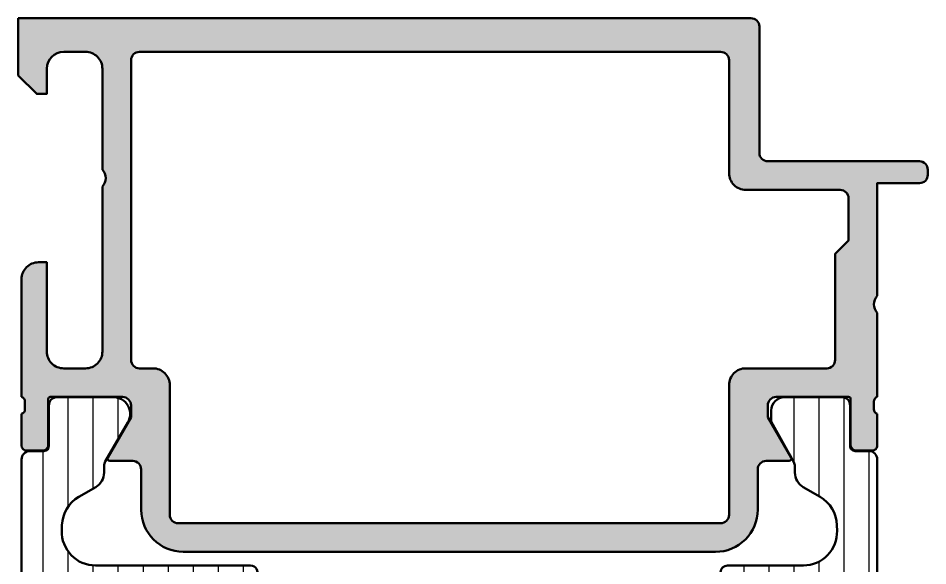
# Model space of a CAD drawing. Extents: x 0 to 69, y 0 to 85.
# Drawn here: x 0 to 54, y 52.5 to 85 of the extents above; entities that cross this region are included whole.
import ezdxf

# ---------------------------------------------------------------- set-up
doc = ezdxf.new("R2010")
doc.units = 0
for name, color, linetype, lineweight in [('0S-Alu contour', 7, 'Continuous', 50), ('0S-Alu hatch', 252, 'Continuous', 25), ('0S-Plastic contour', 254, 'Continuous', 50), ('0S-Plastic hatch', 253, 'Continuous', 25)]:
    doc.layers.add(name, color=color, linetype=linetype, lineweight=lineweight)
pattern_1 = [(90, (0, 0), (-1.4859, 0), [])]

# ---------------------------------------------------------------- blocks, each defined once
blk = doc.blocks.new('398010__29187A09_C69B_46BF_B047_F868C0358456_')
at = {"layer": '0S-Alu hatch'}
h = blk.add_hatch(color=256, dxfattribs=at)
edge = h.paths.add_edge_path()
edge.add_line((-1.354e-13, 85.00000000000001), (-3.343e-13, 81.60000610351535))
edge.add_line((-3.343e-13, 81.60000610351535), (1.099998474121412, 80.49999999999984))
edge.add_line((1.099998474121412, 80.49999999999984), (1.699996948242222, 80.49999999999984))
edge.add_line((1.699996948242222, 80.49999999999984), (1.699996948242051, 81.99999694824169))
edge.add_ellipse((2.700002467840402, 81.99999142864353), major_axis=(-1.000005519613583, 0), ratio=1, start_angle=270.0003162479168, end_angle=359.99968375205344, ccw=False)
edge.add_line((2.699996948242535, 82.99999694824187), (3.999992370595187, 82.99999694824191))
edge.add_ellipse((4.000007629507461, 82.00000482386778), major_axis=(-0.9999921244905634, 0), ratio=1, start_angle=179.9991257291162, end_angle=270.0008742781587, ccw=False)
edge.add_line((4.999999753881616, 81.99998956508244), (4.999992370605332, 76.00000002235296))
edge.add_ellipse((4.475044746913983, 75.50000764057094), major_axis=(-0.7249568190307983, 0), ratio=1, start_angle=136.3947622148768, end_angle=223.6052377851233, ccw=False)
edge.add_line((4.999992370605333, 75.00001525878892), (4.999992370605531, 65.20034669530548))
edge.add_ellipse((3.999998755333489, 65.2003403105975), major_axis=(-0.9999936152924245, 0), ratio=1, start_angle=90.00007131462462, end_angle=180.0003658188442, ccw=False)
edge.add_line((4.000000000000548, 64.20034669530585), (2.699996948232046, 64.20034669530585))
edge.add_ellipse((2.699989318789989, 65.20033906594065), major_axis=(-0.9999923706639045, 0), ratio=1, start_angle=-0.0008742696331864863, end_angle=90.0004371381649, ccw=False)
edge.add_line((1.699996948242506, 65.20035432470787), (1.699996948242251, 70.50001525878928))
edge.add_line((1.699996948242251, 70.50001525878928), (1.199996948231764, 70.50001525878902))
edge.add_arc((1.199974059185158, 69.50003814624513), 0.9999771128058496, 89.99868852421629, 180.0034971356453)
edge.add_line((0.1999969482419952, 69.49997711111072), (0.1999969482419953, 62.50034669530595))
edge.add_ellipse((0.1211605016989443, 62.23282610331283), major_axis=(-0.2788950563274366, 0), ratio=1, start_angle=178.8354106259032, end_angle=253.58012358050638, ccw=False)
edge.add_line((0.3999979482419957, 62.22715769531446), (0.3999979482419956, 61.77356369531446))
edge.add_ellipse((0.1211298525988226, 61.7679030358374), major_axis=(-0.2789255417371544, 0), ratio=1, start_angle=106.42459455535541, end_angle=181.1628700728862, ccw=False)
edge.add_line((0.1999969482419933, 61.50035969531447), (0.1999969482419953, 59.62034869530595))
edge.add_arc((0.4999969482419961, 59.62034869530595), 0.3000000000000043, 180, 270)
edge.add_line((0.499996948241996, 59.32034869530594), (1.479971267284783, 59.32034869530594))
edge.add_arc((1.47997126728478, 59.62034869530595), 0.3000000000000014, 270.0000000000006, 360)
edge.add_line((1.779971267284781, 59.62034869530595), (1.779971267284782, 62.38034669530595))
edge.add_ellipse((1.899971267284722, 62.38034669530594), major_axis=(-0.1199999999999399, 0), ratio=1, start_angle=270.0000000000021, end_angle=360, ccw=False)
edge.add_line((1.899971267284717, 62.50034669530588), (6.199989318847292, 62.50034669530586))
edge.add_ellipse((6.199999638958018, 62.00035701541661), major_axis=(-0.4999896799957534, 0), ratio=1, start_angle=179.9988173777202, end_angle=270.0011826219867, ccw=False)
edge.add_line((6.699989318847265, 62.00034669530602), (6.699989318847975, 61.30034974706326))
edge.add_line((6.699989318847975, 61.30034974706326), (5.31174468994147, 58.89582399022749))
edge.add_arc((5.438705732802368, 58.83914027023566), 0.139040103986008, 155.9408883990699, 266.6087467658041)
edge.add_line((5.430480957031313, 58.7003436435477), (6.799989318842605, 58.70034364354807))
edge.add_ellipse((6.799989318847437, 58.20034364354785), major_axis=(-0.5000000000002203, 0), ratio=1, start_angle=180, end_angle=270.00000000055365, ccw=False)
edge.add_line((7.299989318847656, 58.20034364354786), (7.299989319543678, 55.80002746582049))
edge.add_arc((9.799989319543835, 55.80002746582043), 2.500000000000152, 180, 269.9999999999964)
edge.add_line((9.799989319543679, 53.30002746582028), (41.40000381539295, 53.30002746582009))
edge.add_arc((41.40000381539308, 55.80002746581999), 2.4999999999999, 269.999999999997, 360)
edge.add_line((43.90000381539298, 55.80002746581999), (43.9000038146972, 58.20050386083318))
edge.add_ellipse((44.39988557422029, 58.20046189624727), major_axis=(-0.4998817612845418, 0), ratio=1, start_angle=269.9864474349521, end_angle=359.99519007522844, ccw=False)
edge.add_line((44.40000381469246, 58.7003436435477), (45.76951217651288, 58.70034364354815))
edge.add_arc((45.76127923141547, 58.83914523234847), 0.1390455408795064, 273.3944926787331, 384.055872155878)
edge.add_line((45.88824844360384, 58.89582399022778), (44.5000038146969, 61.30034974706299))
edge.add_line((44.5000038146969, 61.30034974706299), (44.50000381469733, 62.00034669531589))
edge.add_ellipse((44.99998092657198, 62.00036958383851), major_axis=(-0.4999771123985579, 0), ratio=1, start_angle=-90.0034972163437, end_angle=0.0026229516075773063, ccw=False)
edge.add_line((45.00001144414487, 62.5003466953057), (49.30002186765147, 62.50034669530563))
edge.add_ellipse((49.30002186765161, 62.3803466953058), major_axis=(-0.1199999999998411, 0), ratio=1, start_angle=180, end_angle=270.0000000000712, ccw=False)
edge.add_line((49.42002186765146, 62.3803466953058), (49.42002186765146, 59.62034869530595))
edge.add_arc((49.72002186765148, 59.62034869530595), 0.3000000000000043, 180, 269.9999999999986)
edge.add_line((49.72002186765147, 59.32034869530594), (50.69999618669424, 59.32034869530595))
edge.add_arc((50.69999618669425, 59.62034869530596), 0.3000000000000043, 269.9999999999986, 360)
edge.add_line((50.99999618669425, 59.62034869530596), (50.99999618669425, 61.50035969531446))
edge.add_ellipse((51.07886328233742, 61.76790303583738), major_axis=(-0.2789255417371286, 0), ratio=1, start_angle=-1.1628700728896888, end_angle=73.57540544464541, ccw=False)
edge.add_line((50.79999518669427, 61.77356369531445), (50.79999518669426, 62.22715769531446))
edge.add_ellipse((51.07883263129769, 62.23282610327341), major_axis=(-0.2788950543874191, 0), ratio=1, start_angle=-73.58012358051042, end_angle=1.1645893741003874, ccw=False)
edge.add_line((50.99999618530305, 62.50034669340564), (50.99999618530305, 67.50003515372529))
edge.add_ellipse((51.52494373582871, 68.00002746582025), major_axis=(-0.7249567179886995, 0), ratio=1, start_angle=-43.60523778509622, end_angle=43.6052377851488, ccw=False)
edge.add_line((50.9999961853026, 68.50001977791473), (50.99999618530265, 75.20002746582034))
edge.add_line((50.99999618530265, 75.20002746582034), (53.49998855590301, 75.20002746582028))
edge.add_arc((53.50001907628076, 75.69999695033692), 0.4999694854482044, 269.9965024088738, 360.0087431756967)
edge.add_line((53.99998855590784, 75.7000732442817), (53.99998855590784, 76.00000000000017))
edge.add_arc((53.50001907255517, 76.00003051944132), 0.4999694842841513, 359.9965025161795, 450.0069945411696)
edge.add_line((53.49995803739408, 76.49999999999994), (44.49999618530283, 76.49999999999984))
edge.add_ellipse((44.4999900101683, 76.99999382486531), major_axis=(-0.4999938249036028, 0), ratio=1, start_angle=-0.000707626428607, end_angle=90.00070762703149, ccw=False)
edge.add_line((43.99999618530283, 76.99999999999909), (43.9999961853026, 84.50000000000009))
edge.add_arc((43.49999344443516, 84.49999725913263), 0.5000027408749431, 0.0003140784807261, 89.99968592142051)
edge.add_line((43.49999618530286, 85.00000000000007), (-1.35e-13, 85.00000000000001))
edge = h.paths.add_edge_path()
edge.add_ellipse((7.199992370837755, 82.50000305175813), major_axis=(-0.5000000002324045, 0), ratio=1, start_angle=269.99825147212016, end_angle=360, ccw=False)
edge.add_line((7.200007629622042, 83.00000305175769), (41.69999313354479, 83.00000305175769))
edge.add_ellipse((41.69998783306485, 82.49999775127777), major_axis=(-0.5000053005080218, 0), ratio=1, start_angle=180.0006073835969, end_angle=269.99939261618044, ccw=False)
edge.add_line((42.19999313354478, 82.50000305175757), (42.19999313354476, 75.8000274657984))
edge.add_arc((43.19997787478498, 75.80001220714759), 0.9999847413566417, 179.9991257303668, 270.0004371381965)
edge.add_line((43.19998550416938, 74.80002746582005), (48.79999313353992, 74.8000274658203))
edge.add_ellipse((48.79995498599005, 74.29998931878932), major_axis=(-0.5000381484861194, 0), ratio=1, start_angle=180.0034967900412, end_angle=269.9956289462818, ccw=False)
edge.add_line((49.29999313354493, 74.30001983636741), (49.29999292450712, 71.80001968220807))
edge.add_line((49.29999292450712, 71.80001968220807), (48.49998856494435, 71.000015322646))
edge.add_line((48.49998856494435, 71.000015322646), (48.49998856488521, 64.70034669530493))
edge.add_ellipse((47.99999619218517, 64.70033906521194), major_axis=(-0.4999923727582548, 0), ratio=1, start_angle=89.99388005656232, end_angle=180.0008743575903, ccw=False)
edge.add_line((47.99994278641845, 64.2003466953059), (43.19999313354411, 64.20034669530553))
edge.add_arc((43.19998728625898, 63.20035254259114), 0.9999941527314886, 89.9996649732818, 180.0003350264793)
edge.add_line((42.19999313354459, 63.2003466953056), (42.19999313354524, 55.50002746582096))
edge.add_ellipse((41.69996261736378, 55.50005798200169), major_axis=(-0.5000305171126375, 0), ratio=1, start_angle=90.00349684281463, end_angle=179.9965033166905, ccw=False)
edge.add_line((41.69999313493653, 55.00002746582032), (9.499999999999694, 55.00002746582045))
edge.add_ellipse((9.500018361578176, 55.50003819936822), major_axis=(-0.5000107338849156, 0), ratio=1, start_angle=0.004726929340108654, end_angle=89.99789596326423, ccw=False)
edge.add_line((9.00000762939488, 55.49999694824222), (8.999985034644318, 63.20034669533158))
edge.add_arc((7.999987416753027, 63.2003490774153), 0.999997617894129, 359.9998635163313, 450.0001532976556)
edge.add_line((7.999984741210575, 64.20034669530585), (7.199992370604867, 64.20034669530585))
edge.add_ellipse((7.19999237060486, 64.7003466953054), major_axis=(-0.4999999999995382, 0), ratio=1, start_angle=0, end_angle=90.0000000000008, ccw=False)
edge.add_line((6.699992370605322, 64.7003466953055), (6.69999237060535, 82.50000305175813))
at = {"layer": '0S-Alu contour', "color": 7}
for points in [[(-1.354e-13, 85.00000000000001), (-3.343e-13, 81.60000610351535), (1.099998474121412, 80.49999999999984), (1.699996948242222, 80.49999999999984), (1.699996948242051, 81.99999694824169)], [(43.49999618530286, 85.00000000000007), (-1.354e-13, 85.00000000000001)], [(43.99999618530283, 76.99999999999909), (43.9999961853026, 84.50000000000009)], [(2.699996948242535, 82.99999694824187), (3.999992370595187, 82.99999694824191)], [(7.200007629622042, 83.00000305175769), (41.69999313354479, 83.00000305175769)], [(6.699992370605322, 64.7003466953055), (6.69999237060535, 82.50000305175813)], [(42.19999313354478, 82.50000305175757), (42.19999313354476, 75.8000274657984)], [(4.999999753881616, 81.99998956508244), (4.999992370605332, 76.00000002235296)], [(53.49995803739408, 76.49999999999994), (44.49999618530283, 76.49999999999984)], [(53.99998855590784, 75.7000732442817), (53.99998855590784, 76.00000000000017)], [(50.9999961853026, 68.50001977791473), (50.99999618530265, 75.20002746582034), (53.49998855590301, 75.20002746582028)], [(4.999992370605333, 75.00001525878892), (4.999992370605531, 65.20034669530548)], [(43.19998550416938, 74.80002746582005), (48.79999313353992, 74.8000274658203)], [(49.29999313354493, 74.30001983636741), (49.29999292450712, 71.80001968220807), (48.49998856494435, 71.000015322646), (48.49998856488521, 64.70034669530493)], [(1.699996948242506, 65.20035432470787), (1.699996948242251, 70.50001525878928), (1.199996948231764, 70.50001525878902)], [(0.1999969482419952, 69.49997711111072), (0.1999969482419953, 62.50034669530595)], [(50.99999618530305, 62.50034669340564), (50.99999618530305, 67.50003515372529)], [(4.000000000000548, 64.20034669530585), (2.699996948232046, 64.20034669530585)], [(7.999984741210575, 64.20034669530585), (7.199992370604867, 64.20034669530585)], [(47.99994278641845, 64.2003466953059), (43.19999313354411, 64.20034669530553)], [(9.00000762939488, 55.49999694824222), (8.999985034644318, 63.20034669533158)], [(42.19999313354459, 63.2003466953056), (42.19999313354524, 55.50002746582096)], [(0.3999979482419957, 62.22715769531446), (0.3999979482419956, 61.77356369531446)], [(1.779971267284781, 59.62034869530595), (1.779971267284782, 62.38034669530595)], [(1.899971267284717, 62.50034669530588), (6.199989318847292, 62.50034669530586)], [(45.00001144414487, 62.5003466953057), (49.30002186765147, 62.50034669530563)], [(49.42002186765146, 62.3803466953058), (49.42002186765146, 59.62034869530595)], [(50.79999518669427, 61.77356369531445), (50.79999518669426, 62.22715769531446)], [(6.699989318847265, 62.00034669530602), (6.699989318847975, 61.30034974706326), (5.31174468994147, 58.89582399022749)], [(45.88824844360384, 58.89582399022778), (44.5000038146969, 61.30034974706299), (44.50000381469733, 62.00034669531589)], [(0.1999969482419933, 61.50035969531447), (0.1999969482419953, 59.62034869530595)], [(50.99999618669425, 59.62034869530596), (50.99999618669425, 61.50035969531446)], [(0.499996948241996, 59.32034869530594), (1.479971267284783, 59.32034869530594)], [(49.72002186765147, 59.32034869530594), (50.69999618669424, 59.32034869530595)], [(5.430480957031313, 58.7003436435477), (6.799989318842605, 58.70034364354807)], [(44.40000381469246, 58.7003436435477), (45.76951217651288, 58.70034364354815)], [(7.299989318847656, 58.20034364354786), (7.299989319543678, 55.80002746582049)], [(43.90000381539298, 55.80002746581999), (43.9000038146972, 58.20050386083318)], [(41.69999313493653, 55.00002746582032), (9.499999999999694, 55.00002746582045)], [(9.799989319543679, 53.30002746582028), (41.40000381539295, 53.30002746582009)]]:
    blk.add_lwpolyline(points, dxfattribs=at)
for centre, radius, start, end in [((43.49999344443516, 84.49999725913263), 0.5000027408749431, 0.0003140784807261, 89.99968592142051), ((53.50001907255517, 76.00003051944132), 0.4999694842841513, 359.9965025161795, 90.00699454116963), ((43.19997787478498, 75.80001220714759), 0.9999847413566417, 179.9991257303668, 270.0004371381965), ((53.50001907628076, 75.69999695033692), 0.4999694854482044, 269.9965024088738, 0.0087431756966592), ((1.199974059185158, 69.50003814624513), 0.9999771128058496, 89.99868852421629, 180.0034971356453), ((7.999987416753027, 63.2003490774153), 0.999997617894129, 359.9998635163313, 90.00015329765561), ((43.19998728625898, 63.20035254259114), 0.9999941527314886, 89.9996649732818, 180.0003350264793), ((0.4999969482419961, 59.62034869530595), 0.3000000000000043, 180, 270), ((1.47997126728478, 59.62034869530595), 0.3000000000000014, 270.0000000000006, 0), ((49.72002186765148, 59.62034869530595), 0.3000000000000043, 180, 269.9999999999986), ((50.69999618669425, 59.62034869530596), 0.3000000000000043, 269.9999999999986, 0), ((5.438705732802368, 58.83914027023566), 0.139040103986008, 155.9408883990699, 266.6087467658041), ((45.76127923141547, 58.83914523234847), 0.1390455408795064, 273.3944926787331, 24.05587215587797), ((9.799989319543835, 55.80002746582043), 2.500000000000152, 180, 269.9999999999964), ((41.40000381539308, 55.80002746581999), 2.4999999999999, 269.999999999997, 0)]:
    blk.add_arc(centre, radius, start, end, dxfattribs=at)
at = {"layer": '0S-Alu contour', "color": 7, "extrusion": (0, 0, -1)}
for centre, radius, start, end in [((-2.700002467840402, 81.99999142864353), 1.000005519613583, 0.0003162479465275, 89.99968375208316), ((-4.000007629507461, 82.00000482386778), 0.9999921244905635, 89.99912572184131, 180.0008742708838), ((-7.199992370837755, 82.50000305175813), 0.5000000002324045, 0, 90.00174852787983), ((-41.69998783306485, 82.49999775127777), 0.5000053005080218, 90.00060738381957, 179.9993926164031), ((-44.4999900101683, 76.99999382486531), 0.4999938249036028, 269.9992923729685, 0.0007076264285856), ((-4.475044746913983, 75.50000764057094), 0.7249568190307983, 136.3947622148767, 223.6052377851232), ((-48.79995498599005, 74.29998931878932), 0.5000381484861194, 90.00437105371822, 179.9965032099588), ((-51.52494373582871, 68.00002746582025), 0.7249567179886995, 316.3947622148512, 43.60523778509627), ((-2.699989318789989, 65.20033906594065), 0.9999923706639045, 269.9995628618351, 0.0008742696332149), ((-3.999998755333489, 65.2003403105975), 0.9999936152924245, 179.9996341811558, 269.9999286853754), ((-7.19999237060486, 64.7003466953054), 0.4999999999995382, 269.9999999999992, 0), ((-47.99999619218517, 64.70033906521194), 0.4999923727582548, 179.9991256424097, 270.0061199434377), ((-0.1211605016989443, 62.23282610331283), 0.2788950563274366, 106.4198764194936, 181.1645893740969), ((-1.899971267284722, 62.38034669530594), 0.1199999999999399, 0, 89.99999999999788), ((-6.199999638958018, 62.00035701541661), 0.4999896799957534, 89.99881737801329, 180.0011826222798), ((-44.99998092657198, 62.00036958383851), 0.4999771123985579, 359.9973770483924, 90.00349721634373), ((-49.30002186765161, 62.3803466953058), 0.1199999999998411, 89.99999999992876, 180), ((-51.07883263129769, 62.23282610327341), 0.2788950543874191, 358.8354106258996, 73.58012358051036), ((-0.1211298525988226, 61.7679030358374), 0.2789255417371544, 178.8371299271138, 253.5754054446446), ((-51.07886328233742, 61.76790303583738), 0.2789255417371286, 286.4245945553546, 1.162870072889672), ((-6.799989318847437, 58.20034364354785), 0.5000000000002203, 89.99999999944632, 180), ((-44.39988557422029, 58.20046189624727), 0.4998817612845419, 0.0048099247715768, 90.01355256504795), ((-9.500018361578176, 55.50003819936822), 0.5000107338849156, 270.0021040367359, 359.9952730706599), ((-41.69996261736378, 55.50005798200169), 0.5000305171126375, 180.0034966833096, 269.9965031571854)]:
    blk.add_arc(centre, radius, start, end, dxfattribs=at)
blk = doc.blocks.new('284557__1F60A0A5_D3AE_4A1D_89F7_D6DB424671E5___BEF061F7_A5C2_4297_A8B0_18B284F11FFC_')
at = {"layer": '0S-Plastic hatch'}
h = blk.add_hatch(dxfattribs=at)
h.set_pattern_fill('ANSI31', color=256, scale=0.4680000000000001, angle=45, style=0)
h.set_pattern_definition(pattern_1)
edge = h.paths.add_edge_path()
edge.add_line((0.1999702453614808, 58.7900029999999), (0.199970245361509, 26.20999699999983))
edge.add_arc((0.6999702453615092, 26.20999699999983), 0.5000000000000001, 180, 270.000000000008)
edge.add_line((0.6999702453615791, 25.70999699999983), (1.520302918619052, 25.70999699999994))
edge.add_ellipse((1.52030291861905, 25.40999699999987), major_axis=(-0.3000000000000718, 0), ratio=1, start_angle=180, end_angle=269.99999999999955, ccw=False)
edge.add_line((1.82030291861912, 25.40999699999993), (1.819968289312953, 23.00999861706363))
edge.add_arc((2.31996426675164, 23.00999597743864), 0.4999959774456543, 179.9996975182267, 270.0003024811965)
edge.add_line((2.319966906376805, 22.50999999999995), (5.635129593192971, 22.50999999999995))
edge.add_arc((5.647007036272846, 23.50992946068487), 0.9999999999998763, 269.3194566383534, 389.9999965993499)
edge.add_line((6.513032469733446, 24.009929409284), (5.166957528631156, 26.34139991764107))
edge.add_ellipse((5.599970245361549, 26.59139989194061), major_axis=(-0.5000000000000034, 0), ratio=1, start_angle=0, end_angle=29.999996599341614, ccw=False)
edge.add_line((5.099970245361546, 26.5913998919406), (5.099970245361514, 26.81001272907995))
edge.add_ellipse((5.299970245361487, 26.81001272907998), major_axis=(-0.1999999999999726, 0), ratio=1, start_angle=269.99999999999545, end_angle=360, ccw=False)
edge.add_line((5.299970245361503, 27.01001272907995), (13.79997024536153, 27.01001272907989))
edge.add_arc((13.79997024536155, 27.41001272907988), 0.3999999999999915, 269.999999999998, 449.9999999999979)
edge.add_line((13.79997024536156, 27.81001272907988), (11.79997024536162, 27.8100127290799))
edge.add_ellipse((11.79997024536163, 28.11001272907996), major_axis=(-0.300000000000054, 0), ratio=1, start_angle=0, end_angle=89.9999999999979, ccw=False)
edge.add_line((11.49997024536157, 28.11001272907996), (11.49997024536149, 28.31001272907999))
edge.add_arc((11.19997024536152, 28.31001272907999), 0.2999999999999687, 0, 180)
edge.add_line((10.89997024536155, 28.31001272907999), (10.89997024536164, 28.11001272908008))
edge.add_ellipse((10.59997024536148, 28.11001272908001), major_axis=(-0.3000000000001641, 0), ratio=1, start_angle=90.00000000001262, end_angle=180, ccw=False)
edge.add_line((10.59997024536154, 27.81001272907984), (7.099970245361541, 27.81001272907993))
edge.add_ellipse((7.099970245361555, 28.11001272907996), major_axis=(-0.3000000000000256, 0), ratio=1, start_angle=0, end_angle=89.99999999999733, ccw=False)
edge.add_line((6.79997024536153, 28.11001272907996), (6.799970245361418, 28.31001272907999))
edge.add_arc((6.499970245361435, 28.31001272907999), 0.2999999999999829, 0, 180)
edge.add_line((6.199970245361452, 28.31001272907999), (6.199970245361537, 28.11001272908002))
edge.add_ellipse((5.899970245361512, 28.11001272907998), major_axis=(-0.3000000000000256, 0), ratio=1, start_angle=90.00000000000801, end_angle=180, ccw=False)
edge.add_line((5.899970245361553, 27.81001272907996), (4.735868630161105, 27.81001272907999))
edge.add_ellipse((4.735868630161107, 28.01001272871142), major_axis=(-0.1999999996314337, 0), ratio=1, start_angle=59.999999999992326, end_angle=89.99999999999949, ccw=False)
edge.add_line((4.635868630345367, 27.83680764827373), (3.599066147054641, 28.43540571210512))
edge.add_ellipse((4.599065981625662, 30.16745660626697), major_axis=(-1.999999992277225, 0), ratio=1, start_angle=1.7229977105125158, end_angle=60.000005344612816, ccw=False)
edge.add_line((2.599970245361542, 30.10732170492408), (2.205350815397574, 42.13201509160891))
edge.add_ellipse((12.19997024533684, 42.46001272908062), major_axis=(-9.999999999975328, 0), ratio=1, start_angle=-1.8796251589938038, end_angle=1.8796251589981239, ccw=False)
edge.add_line((2.205350815397546, 42.78801036655157), (2.46312516671561, 50.72281249282724))
edge.add_ellipse((3.462587109712012, 50.69001272908003), major_axis=(-1.000000000000007, 0), ratio=1, start_angle=269.99999999999943, end_angle=358.12037484100466, ccw=False)
edge.add_line((3.462587109712022, 51.69001272908004), (5.899970245361562, 51.69001272907997))
edge.add_ellipse((5.899970245361569, 51.39001272908), major_axis=(-0.2999999999999616, 0), ratio=1, start_angle=180, end_angle=270.00000000000136, ccw=False)
edge.add_line((6.199970245361534, 51.39001272908003), (6.19997024536151, 51.19001272907998))
edge.add_arc((6.499970245361493, 51.19001272907997), 0.2999999999999829, 180, 360)
edge.add_line((6.799970245361476, 51.19001272907995), (6.799970245361475, 51.39001272907996))
edge.add_ellipse((7.099970245361433, 51.39001272907997), major_axis=(-0.2999999999999581, 0), ratio=1, start_angle=270.0000000000005, end_angle=360, ccw=False)
edge.add_line((7.09997024536143, 51.69001272907992), (10.59997024536169, 51.69001272907998))
edge.add_ellipse((10.59997024536168, 51.39001272908004), major_axis=(-0.2999999999999332, 0), ratio=1, start_angle=180, end_angle=269.9999999999993, ccw=False)
edge.add_line((10.89997024536162, 51.39001272908007), (10.89997024536152, 51.19001272907994))
edge.add_arc((11.19997024536152, 51.19001272907997), 0.2999999999999989, 180, 360)
edge.add_line((11.49997024536152, 51.19001272907998), (11.49997024536157, 51.39001272907997))
edge.add_ellipse((11.79997024536155, 51.39001272908001), major_axis=(-0.2999999999999705, 0), ratio=1, start_angle=270.0000000000024, end_angle=360, ccw=False)
edge.add_line((11.79997024536153, 51.69001272907998), (13.79997024536153, 51.69001272907997))
edge.add_arc((13.79997024536153, 52.09001272907996), 0.3999999999999915, 270, 450.0000000000002)
edge.add_line((13.79997024536153, 52.49001272907995), (4.587831657661196, 52.49001272907989))
edge.add_ellipse((4.587831657661153, 54.49001272907989), major_axis=(-2.000000000000007, 0), ratio=1, start_angle=-1.8796251589948838, end_angle=90.0000000000012, ccw=False)
edge.add_line((2.588907771668357, 54.55561225657429), (2.599970245361487, 54.89270375323558))
edge.add_ellipse((4.599065989344943, 54.83256885166057), major_axis=(-2.000000000000051, 0), ratio=1, start_angle=299.9999946553889, end_angle=358.2770022894899, ccw=False)
edge.add_line((3.599066150912458, 56.56461975251055), (4.599970164577751, 57.14249182557644))
edge.add_arc((4.099970245361449, 58.0085172760014), 1.000000000000034, 299.9999946553925, 360)
edge.add_line((5.099970245361483, 58.00851727600143), (5.099970245361547, 58.40860010805927))
edge.add_ellipse((5.59997024536153, 58.4086001080592), major_axis=(-0.4999999999999823, 0), ratio=1, start_angle=330.00000340065606, end_angle=360, ccw=False)
edge.add_line((5.166957528631164, 58.65860008235874), (6.513032469733561, 60.99007059071585))
edge.add_arc((5.647007036272949, 61.49007053931501), 0.9999999999999021, 330.0000034006489, 450.6805433616455)
edge.add_line((5.635129593193091, 62.48999999999995), (2.319966906376685, 62.48999999999995))
edge.add_arc((2.319964266751529, 61.99000402256114), 0.4999959774457751, 89.99969751880467, 180.0003024817733)
edge.add_line((1.819968289312722, 61.99000138293614), (1.820302918619006, 59.59000299999991))
edge.add_ellipse((1.520302918618986, 59.59000299999992), major_axis=(-0.3000000000000196, 0), ratio=1, start_angle=90.00000000001342, end_angle=180, ccw=False)
edge.add_line((1.520302918619056, 59.2900029999999), (0.6999702453614765, 59.2900029999999))
edge.add_arc((0.6999702453614784, 58.7900029999999), 0.5, 90.00000000000021, 180)
at = {"layer": '0S-Plastic contour', "color": 7}
for points in [[(5.635129593193091, 62.48999999999995), (2.319966906376685, 62.48999999999995)], [(1.819968289312722, 61.99000138293614), (1.820302918619006, 59.59000299999991)], [(5.166957528631164, 58.65860008235874), (6.513032469733561, 60.99007059071585)], [(1.520302918619056, 59.2900029999999), (0.6999702453614765, 59.2900029999999)], [(0.1999702453614808, 58.7900029999999), (0.199970245361509, 26.20999699999983)], [(5.099970245361483, 58.00851727600143), (5.099970245361547, 58.40860010805927)], [(3.599066150912458, 56.56461975251055), (4.599970164577751, 57.14249182557644)], [(2.588907771668357, 54.55561225657429), (2.599970245361487, 54.89270375323558)], [(13.79997024536153, 52.49001272907995), (4.587831657661196, 52.49001272907989)], [(3.462587109712022, 51.69001272908004), (5.899970245361562, 51.69001272907997)], [(6.199970245361534, 51.39001272908003), (6.19997024536151, 51.19001272907998)], [(6.799970245361476, 51.19001272907995), (6.799970245361475, 51.39001272907996)], [(7.09997024536143, 51.69001272907992), (10.59997024536169, 51.69001272907998)], [(10.89997024536162, 51.39001272908007), (10.89997024536152, 51.19001272907994)], [(11.49997024536152, 51.19001272907998), (11.49997024536157, 51.39001272907997)], [(11.79997024536153, 51.69001272907998), (13.79997024536153, 51.69001272907997)], [(2.205350815397546, 42.78801036655157), (2.46312516671561, 50.72281249282724)], [(2.599970245361542, 30.10732170492408), (2.205350815397574, 42.13201509160891)], [(4.635868630345367, 27.83680764827373), (3.599066147054641, 28.43540571210512)], [(6.199970245361452, 28.31001272907999), (6.199970245361537, 28.11001272908002)], [(6.79997024536153, 28.11001272907996), (6.799970245361418, 28.31001272907999)], [(10.89997024536155, 28.31001272907999), (10.89997024536164, 28.11001272908008)], [(11.49997024536157, 28.11001272907996), (11.49997024536149, 28.31001272907999)], [(5.899970245361553, 27.81001272907996), (4.735868630161105, 27.81001272907999)], [(10.59997024536154, 27.81001272907984), (7.099970245361541, 27.81001272907993)], [(13.79997024536156, 27.81001272907988), (11.79997024536162, 27.8100127290799)], [(5.299970245361503, 27.01001272907995), (13.79997024536153, 27.01001272907989)], [(5.099970245361546, 26.5913998919406), (5.099970245361514, 26.81001272907995)], [(6.513032469733446, 24.009929409284), (5.166957528631156, 26.34139991764107)], [(0.6999702453615791, 25.70999699999983), (1.520302918619052, 25.70999699999994)], [(1.82030291861912, 25.40999699999993), (1.819968289312953, 23.00999861706363)], [(2.319966906376805, 22.50999999999995), (5.635129593192971, 22.50999999999995)]]:
    blk.add_lwpolyline(points, dxfattribs=at)
for centre, radius, start, end in [((2.319964266751529, 61.99000402256114), 0.4999959774457751, 89.99969751880467, 180.0003024817733), ((5.647007036272949, 61.49007053931501), 0.9999999999999021, 330.0000034006489, 90.68054336164558), ((0.6999702453614784, 58.7900029999999), 0.5, 90.00000000000021, 180), ((4.099970245361449, 58.0085172760014), 1.000000000000034, 299.9999946553925, 0), ((13.79997024536153, 52.09001272907996), 0.3999999999999915, 270, 90.00000000000026), ((6.499970245361493, 51.19001272907997), 0.2999999999999829, 180, 0), ((11.19997024536152, 51.19001272907997), 0.2999999999999989, 180, 0), ((6.499970245361435, 28.31001272907999), 0.2999999999999829, 0, 180), ((11.19997024536152, 28.31001272907999), 0.2999999999999687, 0, 180), ((13.79997024536155, 27.41001272907988), 0.3999999999999915, 269.999999999998, 89.99999999999797), ((0.6999702453615092, 26.20999699999983), 0.5000000000000001, 180, 270.000000000008), ((5.647007036272846, 23.50992946068487), 0.9999999999998763, 269.3194566383534, 29.9999965993499), ((2.31996426675164, 23.00999597743864), 0.4999959774456543, 179.9996975182267, 270.0003024811965)]:
    blk.add_arc(centre, radius, start, end, dxfattribs=at)
at = {"layer": '0S-Plastic contour', "color": 7, "extrusion": (0, 0, -1)}
for centre, radius, start, end in [((-1.520302918618986, 59.59000299999992), 0.3000000000000196, 180, 269.9999999999866), ((-5.59997024536153, 58.4086001080592), 0.4999999999999823, 0, 29.99999659934392), ((-4.599065989344943, 54.83256885166057), 2.000000000000051, 1.722997710510139, 60.00000534461111), ((-4.587831657661153, 54.49001272907989), 2.000000000000007, 269.9999999999988, 1.879625158994947), ((-3.462587109712012, 50.69001272908003), 1.000000000000007, 1.879625158995334, 90.00000000000055), ((-5.899970245361569, 51.39001272908), 0.2999999999999616, 89.99999999999864, 180), ((-7.099970245361433, 51.39001272907997), 0.2999999999999581, 0, 89.99999999999947), ((-10.59997024536168, 51.39001272908004), 0.2999999999999332, 90.00000000000067, 180), ((-11.79997024536155, 51.39001272908001), 0.2999999999999705, 0, 89.99999999999763), ((-12.19997024533684, 42.46001272908062), 9.999999999975328, 358.1203748410019, 1.879625158993783), ((-4.599065981625662, 30.16745660626697), 1.999999992277225, 299.9999946553872, 358.2770022894875), ((-5.899970245361512, 28.11001272907998), 0.3000000000000256, 180, 269.999999999992), ((-7.099970245361555, 28.11001272907996), 0.3000000000000256, 270.0000000000027, 0), ((-10.59997024536148, 28.11001272908001), 0.3000000000001641, 180, 269.9999999999874), ((-11.79997024536163, 28.11001272907996), 0.300000000000054, 270.0000000000021, 0), ((-4.735868630161107, 28.01001272871142), 0.1999999996314337, 270.0000000000005, 300.0000000000077), ((-5.299970245361487, 26.81001272907998), 0.1999999999999726, 0, 90.00000000000458), ((-5.599970245361549, 26.59139989194061), 0.5000000000000034, 330.0000034006584, 0), ((-1.52030291861905, 25.40999699999987), 0.3000000000000718, 90.00000000000047, 180)]:
    blk.add_arc(centre, radius, start, end, dxfattribs=at)
blk = doc.blocks.new('284557__861A5B4D_86E2_41D5_96D0_9F8BF4A70891___F8BD8EBE_13B5_4CE6_9C36_CA249F484F21_')
at = {"layer": '0S-Plastic hatch'}
h = blk.add_hatch(dxfattribs=at)
h.set_pattern_fill('ANSI31', color=256, scale=0.4680000000000001, angle=45, style=0)
h.set_pattern_definition(pattern_1)
edge = h.paths.add_edge_path()
edge.add_line((51.00000000000005, 58.79002845815955), (50.99999999999998, 26.20999699999966))
edge.add_ellipse((50.50000000000005, 26.20999699999965), major_axis=(-0.4999999999999361, 0), ratio=1, start_angle=89.99999999999591, end_angle=180, ccw=False)
edge.add_line((50.50000000000001, 25.70999699999972), (49.68966866953623, 25.70999699999974))
edge.add_arc((49.68966866953622, 25.40999699999974), 0.3, 89.99999999999864, 180.0079246230968)
edge.add_line((49.3896686724057, 25.40995550677039), (49.39000060076427, 23.01008188446195))
edge.add_ellipse((48.89000060554675, 23.01001272907969), major_axis=(-0.4999999999999886, 0), ratio=1, start_angle=90.0000000000008, end_angle=180.0079246230969, ccw=False)
edge.add_line((48.89000060554676, 22.5100127290797), (45.50000000000006, 22.51001272907965))
edge.add_ellipse((45.50000000000006, 23.3100127290797), major_axis=(-0.800000000000054, 0), ratio=1, start_angle=0, end_angle=89.99999999999898, ccw=False)
edge.add_line((44.70000000000001, 23.3100127290797), (44.69999999999998, 23.96001272907978))
edge.add_line((44.69999999999998, 23.96001272907978), (46.04730985350592, 26.37258356831021))
edge.add_arc((45.60999999949212, 26.61498837867966), 0.5000000005078241, 330.999999999989, 360)
edge.add_line((46.10999999999994, 26.61498837867956), (46.10999999999999, 26.81001272907977))
edge.add_arc((45.91000000000003, 26.81001272907977), 0.1999999999999602, 0, 90.00000000000813)
edge.add_line((45.91000000000001, 27.01001272907973), (42.09999999999999, 27.01001272907968))
edge.add_ellipse((42.09999999999998, 27.41001272907968), major_axis=(-0.4000000000000057, 0), ratio=1, start_angle=-89.99999999999801, end_angle=90.00000000000199, ccw=False)
edge.add_line((42.09999999999999, 27.81001272907969), (44.09999999999999, 27.81001272907972))
edge.add_arc((44.10000000000003, 28.11001272907969), 0.3000000000000043, 269.9999999999919, 360)
edge.add_line((44.40000000000003, 28.1100127290797), (44.40000000000003, 28.31001272907974))
edge.add_ellipse((44.70000000000005, 28.31001272907975), major_axis=(-0.3000000000000114, 0), ratio=1, start_angle=180, end_angle=360, ccw=False)
edge.add_line((45.00000000000006, 28.31001272907974), (45, 28.1100127290797))
edge.add_arc((45.29999999999998, 28.11001272907973), 0.2999999999999829, 180, 270.0000000000054)
edge.add_line((45.30000000000001, 27.81001272907975), (46.46410161520029, 27.81001272907975))
edge.add_arc((46.46410161520027, 28.01001272871122), 0.1999999996314743, 270.0000000000041, 300.0000000000048)
edge.add_line((46.56410161501603, 27.83680764827349), (47.6009040983069, 28.43540571210496))
edge.add_arc((46.60090426373586, 30.16745660626678), 1.99999999227721, 299.9999946553879, 358.2770022894884)
edge.add_line((48.59999999999996, 30.10732170492393), (48.99461942996393, 42.13201509160765))
edge.add_arc((38.99999999999824, 42.46001272908026), 10.00000000000177, 358.1203748410019, 361.879625158993)
edge.add_line((48.99461942996396, 42.78801036655199), (48.73684507864592, 50.722812492827))
edge.add_arc((47.7373831356495, 50.69001272907978), 1.000000000000027, 1.87962515899611, 90.0000000000016)
edge.add_line((47.73738313564948, 51.69001272907981), (45.29999999999995, 51.69001272907975))
edge.add_arc((45.29999999999995, 51.3900127290798), 0.2999999999999545, 90, 180)
edge.add_line((45, 51.3900127290798), (45, 51.19001272907976))
edge.add_ellipse((44.70000000000001, 51.19001272907974), major_axis=(-0.2999999999999829, 0), ratio=1, start_angle=0, end_angle=180, ccw=False)
edge.add_line((44.40000000000003, 51.19001272907974), (44.40000000000003, 51.39001272907974))
edge.add_arc((44.10000000000006, 51.39001272907975), 0.2999999999999687, 0, 89.99999999999729)
edge.add_line((44.10000000000008, 51.69001272907973), (42.09999999999999, 51.69001272907976))
edge.add_ellipse((42.09999999999999, 52.09001272907975), major_axis=(-0.3999999999999772, 0), ratio=1, start_angle=-89.99999999999898, end_angle=90.00000000000102, ccw=False)
edge.add_line((42.09999999999999, 52.49001272907972), (46.61213858770037, 52.49001272907967))
edge.add_arc((46.61213858770037, 54.49001272907965), 1.999999999999992, 270, 361.8796251589957)
edge.add_line((48.61106247369315, 54.55561225657407), (48.59999999999999, 54.89270375323544))
edge.add_arc((46.60090425601655, 54.83256885166039), 2.000000000000035, 1.722997710511408, 60.00000534461239)
edge.add_line((47.60090409444899, 56.56461975251037), (46.61000008078384, 57.1424918255762))
edge.add_ellipse((47.11000000000004, 58.00851727600121), major_axis=(-1.000000000000017, 0), ratio=1, start_angle=0, end_angle=60.000005344614124, ccw=False)
edge.add_line((46.11000000000002, 58.00851727600122), (46.10999999999996, 58.38503707957972))
edge.add_arc((45.60999999987839, 58.38503707957973), 0.5000000001215765, 0, 28.99999999999719)
edge.add_line((46.04730985355443, 58.62744188976182), (44.69999999999996, 61.04001272907985))
edge.add_line((44.69999999999996, 61.04001272907985), (44.69999999999998, 61.69001272907975))
edge.add_ellipse((45.49999999999993, 61.69001272907971), major_axis=(-0.7999999999999475, 0), ratio=1, start_angle=269.99999999999744, end_angle=360, ccw=False)
edge.add_line((45.49999999999997, 62.49001272907966), (48.89000061032921, 62.49001272907969))
edge.add_ellipse((48.89000061032919, 61.99001272907967), major_axis=(-0.5000000000000285, 0), ratio=1, start_angle=179.9920752627074, end_angle=269.99999999999756, ccw=False)
edge.add_line((49.39000060554661, 61.98994357270103), (49.38966867240579, 59.59006995198675))
edge.add_arc((49.68966866953622, 59.59002845815956), 0.2999999999999999, 179.9920752627072, 270)
edge.add_line((49.68966866953622, 59.29002845815957), (50.50000000000006, 59.29002845815957))
edge.add_ellipse((50.50000000000004, 58.79002845815955), major_axis=(-0.5000000000000142, 0), ratio=1, start_angle=180, end_angle=269.9999999999984, ccw=False)
at = {"layer": '0S-Plastic contour', "color": 7}
for points in [[(45.49999999999997, 62.49001272907966), (48.89000061032921, 62.49001272907969)], [(46.04730985355443, 58.62744188976182), (44.69999999999996, 61.04001272907985), (44.69999999999998, 61.69001272907975)], [(49.39000060554661, 61.98994357270103), (49.38966867240579, 59.59006995198675)], [(49.68966866953622, 59.29002845815957), (50.50000000000006, 59.29002845815957)], [(46.11000000000002, 58.00851727600122), (46.10999999999996, 58.38503707957972)], [(51.00000000000005, 58.79002845815955), (50.99999999999998, 26.20999699999966)], [(47.60090409444899, 56.56461975251037), (46.61000008078384, 57.1424918255762)], [(48.61106247369315, 54.55561225657407), (48.59999999999999, 54.89270375323544)], [(42.09999999999999, 52.49001272907972), (46.61213858770037, 52.49001272907967)], [(44.10000000000008, 51.69001272907973), (42.09999999999999, 51.69001272907976)], [(44.40000000000003, 51.19001272907974), (44.40000000000003, 51.39001272907974)], [(45, 51.3900127290798), (45, 51.19001272907976)], [(47.73738313564948, 51.69001272907981), (45.29999999999995, 51.69001272907975)], [(48.99461942996396, 42.78801036655199), (48.73684507864592, 50.722812492827)], [(48.59999999999996, 30.10732170492393), (48.99461942996393, 42.13201509160765)], [(44.40000000000003, 28.1100127290797), (44.40000000000003, 28.31001272907974)], [(45.00000000000006, 28.31001272907974), (45, 28.1100127290797)], [(46.56410161501603, 27.83680764827349), (47.6009040983069, 28.43540571210496)], [(42.09999999999999, 27.81001272907969), (44.09999999999999, 27.81001272907972)], [(45.30000000000001, 27.81001272907975), (46.46410161520029, 27.81001272907975)], [(45.91000000000001, 27.01001272907973), (42.09999999999999, 27.01001272907968)], [(46.10999999999994, 26.61498837867956), (46.10999999999999, 26.81001272907977)], [(44.70000000000001, 23.3100127290797), (44.69999999999998, 23.96001272907978), (46.04730985350592, 26.37258356831021)], [(49.3896686724057, 25.40995550677039), (49.39000060076427, 23.01008188446195)], [(50.50000000000001, 25.70999699999972), (49.68966866953623, 25.70999699999974)], [(48.89000060554676, 22.5100127290797), (45.50000000000006, 22.51001272907965)]]:
    blk.add_lwpolyline(points, dxfattribs=at)
at = {"layer": '0S-Plastic contour', "color": 7, "extrusion": (0, 0, -1)}
for centre, radius, start, end in [((-45.49999999999993, 61.69001272907971), 0.7999999999999475, 0, 90.00000000000254), ((-48.89000061032919, 61.99001272907967), 0.5000000000000285, 90.00000000000244, 180.0079247372927), ((-50.50000000000004, 58.79002845815955), 0.5000000000000142, 90.0000000000016, 180), ((-47.11000000000004, 58.00851727600121), 1.000000000000017, 299.999994655386, 0), ((-42.09999999999999, 52.09001272907975), 0.3999999999999772, 269.999999999999, 89.99999999999898), ((-44.70000000000001, 51.19001272907974), 0.2999999999999829, 180, 0), ((-44.70000000000005, 28.31001272907975), 0.3000000000000114, 0, 180), ((-42.09999999999998, 27.41001272907968), 0.4000000000000057, 269.999999999998, 89.99999999999797), ((-50.50000000000005, 26.20999699999965), 0.4999999999999361, 180, 270.0000000000041), ((-45.50000000000006, 23.3100127290797), 0.800000000000054, 270.000000000001, 0), ((-48.89000060554675, 23.01001272907969), 0.4999999999999886, 179.9920753769031, 269.9999999999992)]:
    blk.add_arc(centre, radius, start, end, dxfattribs=at)
at = {"layer": '0S-Plastic contour', "color": 7}
for centre, radius, start, end in [((49.68966866953622, 59.59002845815956), 0.2999999999999999, 179.9920752627072, 270), ((45.60999999987839, 58.38503707957973), 0.5000000001215765, 0, 28.99999999999719), ((46.60090425601655, 54.83256885166039), 2.000000000000035, 1.722997710511408, 60.00000534461239), ((46.61213858770037, 54.49001272907965), 1.999999999999992, 270, 1.879625158995722), ((44.10000000000006, 51.39001272907975), 0.2999999999999687, 0, 89.99999999999729), ((45.29999999999995, 51.3900127290798), 0.2999999999999545, 90, 180), ((47.7373831356495, 50.69001272907978), 1.000000000000027, 1.87962515899611, 90.0000000000016), ((38.99999999999824, 42.46001272908026), 10.00000000000177, 358.1203748410019, 1.879625158993007), ((46.60090426373586, 30.16745660626678), 1.99999999227721, 299.9999946553879, 358.2770022894884), ((44.10000000000003, 28.11001272907969), 0.3000000000000043, 269.9999999999919, 0), ((45.29999999999998, 28.11001272907973), 0.2999999999999829, 180, 270.0000000000054), ((46.46410161520027, 28.01001272871122), 0.1999999996314743, 270.0000000000041, 300.0000000000048), ((45.91000000000003, 26.81001272907977), 0.1999999999999602, 0, 90.00000000000813), ((45.60999999949212, 26.61498837867966), 0.5000000005078241, 330.999999999989, 0), ((49.68966866953622, 25.40999699999974), 0.3, 89.99999999999864, 180.0079246230968)]:
    blk.add_arc(centre, radius, start, end, dxfattribs=at)
blk = doc.blocks.new('371210__12BC2BA9_536D_4D53_A7D0_74CE39F6D323_')
at = {"layer": '0S-Alu contour', "color": 7}
blk.add_blockref('398010__29187A09_C69B_46BF_B047_F868C0358456_', (0, 0), dxfattribs=at)
at = {"layer": '0S-Plastic contour', "color": 7}
for name in ['284557__1F60A0A5_D3AE_4A1D_89F7_D6DB424671E5___BEF061F7_A5C2_4297_A8B0_18B284F11FFC_', '284557__861A5B4D_86E2_41D5_96D0_9F8BF4A70891___F8BD8EBE_13B5_4CE6_9C36_CA249F484F21_']:
    blk.add_blockref(name, (0, 0), dxfattribs=at)

msp = doc.modelspace()

# ---------------------------------------------------------------- block references
at = {"layer": '0S-Alu contour', "color": 7}
msp.add_blockref('371210__12BC2BA9_536D_4D53_A7D0_74CE39F6D323_', (0, 0), dxfattribs=at)

doc.saveas('drawing.dxf')
